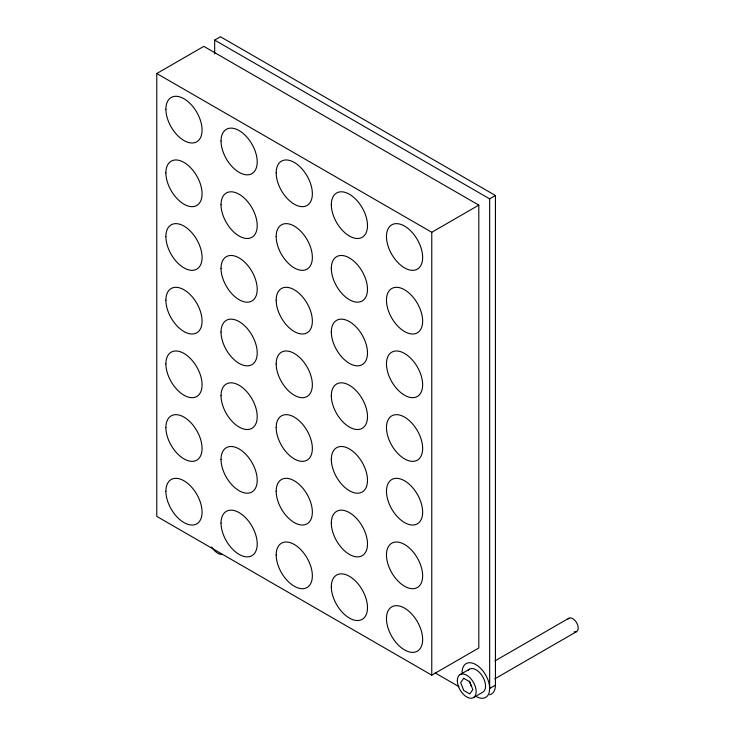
<?xml version="1.0" encoding="UTF-8"?>
<svg xmlns="http://www.w3.org/2000/svg" width="735" height="735" viewBox="0 0 735 735"><rect width="100%" height="100%" fill="white"/><g stroke="black" fill="none" stroke-linecap="round" stroke-linejoin="round"><path stroke-width="1.1" d="M156.775 73.518L203.815 46.36L478.807 205.12L478.807 647.994L431.767 675.153L156.775 516.393L156.775 73.518L431.767 232.278L478.807 205.12M214.666 53.848L214.666 40.094L220.454 36.75L495.445 195.51L495.445 685.139A19.496 11.255 60 0 1 489.565 694.786M214.666 40.094L489.657 198.854L495.445 195.51M460.092 674.592L469.5 669.162M494.958 660.903L568.899 618.218M494.802 678.837L576.626 631.604M473.395 697.634L482.803 692.205A13.303 7.681 60 0 0 481.875 675.373A13.303 7.681 60 0 0 468.002 670.55M495.445 685.139L489.657 688.484L489.253 692.296A19.496 11.255 60 0 1 479.505 697.919L475.876 696.44M435.129 672.92L458.98 686.692M469.343 681.198L471.236 686.086M489.657 198.854L489.657 688.484A19.496 11.255 60 0 0 475.876 664.605A19.496 11.255 60 0 0 462.085 672.562M431.767 232.278L431.767 675.153M222.54 554.539A13.303 7.681 60 0 1 211.634 546.996M568.026 619.026A7.727 4.465 60 0 1 577.094 623.574A7.727 4.465 60 0 1 574.173 631.815M463.712 678.295L460.68 682.613L463.712 690.431L469.775 693.941L472.816 689.623L469.775 681.795L463.712 678.295M457.335 680.683A13.303 7.681 60 0 0 471.447 698.241A13.303 7.681 60 0 0 471.447 679.425A13.303 7.681 60 0 0 457.335 680.683M386.463 427.559A25.587 14.773 60 0 0 413.603 461.323A25.587 14.773 60 0 0 413.603 425.142A25.587 14.773 60 0 0 386.463 427.559M331.32 395.724A25.587 14.773 60 0 0 358.459 429.488A25.587 14.773 60 0 0 358.459 393.298A25.587 14.773 60 0 0 331.32 395.724M221.033 332.055A25.587 14.773 60 0 0 248.173 365.81A25.587 14.773 60 0 0 248.173 329.629A25.587 14.773 60 0 0 221.033 332.055M221.033 395.724A25.587 14.773 60 0 0 248.173 429.488A25.587 14.773 60 0 0 248.173 393.308A25.587 14.773 60 0 0 221.033 395.724M165.889 363.889A25.587 14.773 60 0 0 193.029 397.653A25.587 14.773 60 0 0 193.029 361.464A25.587 14.773 60 0 0 165.889 363.889M386.463 491.237A25.587 14.773 60 0 0 413.603 524.992A25.587 14.773 60 0 0 413.603 488.812A25.587 14.773 60 0 0 386.463 491.237M276.176 363.889A25.587 14.773 60 0 0 303.316 397.653A25.587 14.773 60 0 0 303.316 361.464A25.587 14.773 60 0 0 276.176 363.889M165.889 300.22A25.587 14.773 60 0 0 193.029 333.975A25.587 14.773 60 0 0 193.029 297.794A25.587 14.773 60 0 0 165.889 300.22M386.463 363.889A25.587 14.773 60 0 0 413.603 397.644A25.587 14.773 60 0 0 413.603 361.464A25.587 14.773 60 0 0 386.463 363.889M331.32 332.055A25.587 14.773 60 0 0 358.459 365.81A25.587 14.773 60 0 0 358.459 329.629A25.587 14.773 60 0 0 331.32 332.055M276.176 300.22A25.587 14.773 60 0 0 303.316 333.975A25.587 14.773 60 0 0 303.316 297.794A25.587 14.773 60 0 0 276.176 300.22M221.033 268.376A25.587 14.773 60 0 0 248.173 302.14A25.587 14.773 60 0 0 248.173 265.96A25.587 14.773 60 0 0 221.033 268.376M165.889 236.541A25.587 14.773 60 0 0 193.029 270.305A25.587 14.773 60 0 0 193.029 234.116A25.587 14.773 60 0 0 165.889 236.541M386.463 300.22A25.587 14.773 60 0 0 413.603 333.975A25.587 14.773 60 0 0 413.603 297.794A25.587 14.773 60 0 0 386.463 300.22M331.32 268.376A25.587 14.773 60 0 0 358.459 302.14A25.587 14.773 60 0 0 358.459 265.96A25.587 14.773 60 0 0 331.32 268.376M276.176 236.541A25.587 14.773 60 0 0 303.316 270.305A25.587 14.773 60 0 0 303.316 234.116A25.587 14.773 60 0 0 276.176 236.541M221.033 204.707A25.587 14.773 60 0 0 248.173 238.462A25.587 14.773 60 0 0 248.173 202.281A25.587 14.773 60 0 0 221.033 204.707M165.889 172.872A25.587 14.773 60 0 0 193.029 206.627A25.587 14.773 60 0 0 193.029 170.447A25.587 14.773 60 0 0 165.889 172.872M386.463 236.541A25.587 14.773 60 0 0 413.603 270.305A25.587 14.773 60 0 0 413.603 234.116A25.587 14.773 60 0 0 386.463 236.541M331.32 204.707A25.587 14.773 60 0 0 358.459 238.462A25.587 14.773 60 0 0 358.459 202.281A25.587 14.773 60 0 0 331.32 204.707M276.176 172.872A25.587 14.773 60 0 0 303.316 206.627A25.587 14.773 60 0 0 303.316 170.447A25.587 14.773 60 0 0 276.176 172.872M221.033 141.037A25.587 14.773 60 0 0 248.173 174.792A25.587 14.773 60 0 0 248.173 138.612A25.587 14.773 60 0 0 221.033 141.037M165.889 109.193A25.587 14.773 60 0 0 193.029 142.957A25.587 14.773 60 0 0 193.029 106.777A25.587 14.773 60 0 0 165.889 109.193M331.32 459.403A25.587 14.773 60 0 0 358.459 493.157A25.587 14.773 60 0 0 358.459 456.977A25.587 14.773 60 0 0 331.32 459.403M276.176 427.568A25.587 14.773 60 0 0 303.316 461.323A25.587 14.773 60 0 0 303.316 425.142A25.587 14.773 60 0 0 276.176 427.568M386.463 554.907A25.587 14.773 60 0 0 413.603 588.671A25.587 14.773 60 0 0 413.603 552.49A25.587 14.773 60 0 0 386.463 554.907M331.32 523.072A25.587 14.773 60 0 0 358.459 556.836A25.587 14.773 60 0 0 358.459 520.646A25.587 14.773 60 0 0 331.32 523.072M276.176 491.237A25.587 14.773 60 0 0 303.316 524.992A25.587 14.773 60 0 0 303.316 488.812A25.587 14.773 60 0 0 276.176 491.237M221.033 459.403A25.587 14.773 60 0 0 248.173 493.157A25.587 14.773 60 0 0 248.173 456.977A25.587 14.773 60 0 0 221.033 459.403M165.889 427.568A25.587 14.773 60 0 0 193.029 461.323A25.587 14.773 60 0 0 193.029 425.142A25.587 14.773 60 0 0 165.889 427.568M386.463 618.585A25.587 14.773 60 0 0 413.603 652.34A25.587 14.773 60 0 0 413.603 616.16A25.587 14.773 60 0 0 386.463 618.585M331.32 586.75A25.587 14.773 60 0 0 358.459 620.505A25.587 14.773 60 0 0 358.459 584.325A25.587 14.773 60 0 0 331.32 586.75M276.176 554.907A25.587 14.773 60 0 0 303.316 588.671A25.587 14.773 60 0 0 303.316 552.49A25.587 14.773 60 0 0 276.176 554.907M221.033 523.072A25.587 14.773 60 0 0 248.173 556.836A25.587 14.773 60 0 0 248.173 520.646A25.587 14.773 60 0 0 221.033 523.072M165.889 491.237A25.587 14.773 60 0 0 193.029 525.001A25.587 14.773 60 0 0 193.029 488.812A25.587 14.773 60 0 0 165.889 491.237"/></g></svg>
